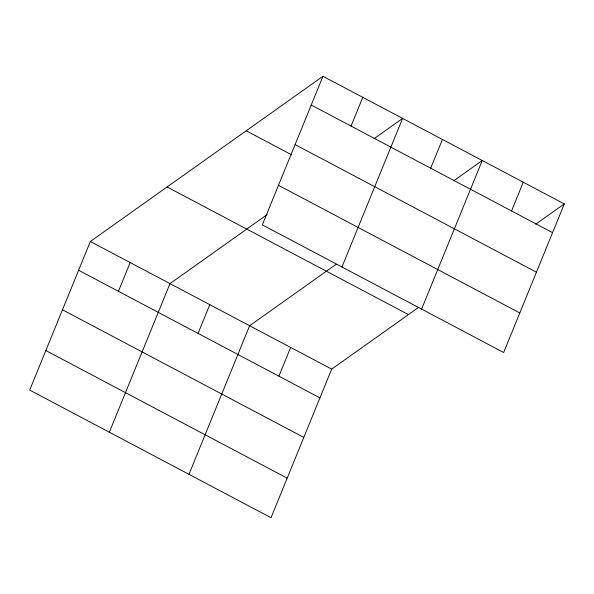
<?xml version="1.0" encoding="UTF-8"?>
<svg xmlns="http://www.w3.org/2000/svg" width="594" height="594" viewBox="0 0 594 594"><rect width="100%" height="100%" fill="white"/><g stroke="black" fill="none" stroke-linecap="round" stroke-linejoin="round"><path stroke-width="0.89" d="M322.965 76.277L262.325 224.866L503.66 352.509L564.3 203.913L322.965 76.277L90.34 241.491L29.7 390.087L271.035 517.723L331.675 369.134L418.235 307.655M118.429 291.298L130.16 262.548M109.341 432.202L169.981 283.613L267.085 214.649M198.069 333.412L209.801 304.67M188.981 474.324L249.621 325.735L336.182 264.256M351.054 126.077L362.786 97.334M278.92 376.173L290.652 347.431M341.966 266.988L402.606 118.399L374.005 138.706M430.695 168.199L442.426 139.456M421.606 309.11L482.246 160.521L453.645 180.828M511.545 210.959L523.269 182.217M535.699 224.228L564.3 203.913M311.234 105.019L552.569 232.662M295.092 144.572L536.427 272.208M246.198 130.799L291.706 154.863M278.467 185.321L519.802 312.956M167.107 186.969L408.442 314.612M90.34 241.491L331.675 369.134M78.608 270.233L319.943 397.876M62.467 309.786L303.809 437.422M45.842 350.534L287.177 478.177"/></g></svg>
